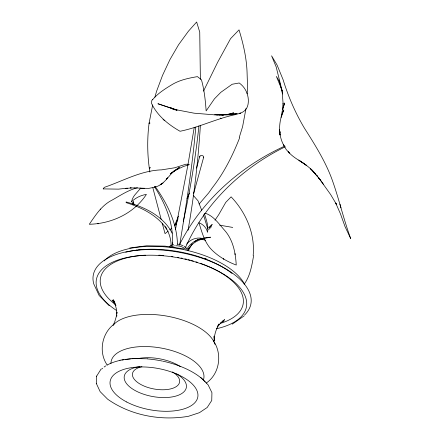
<?xml version="1.0" encoding="UTF-8"?>
<svg xmlns="http://www.w3.org/2000/svg" width="440" height="440" viewBox="0 0 440 440"><rect width="100%" height="100%" fill="white"/><g stroke="black" fill="none" stroke-linecap="round" stroke-linejoin="round"><path stroke-width="0.66" d="M200.382 79.293L199.738 32.142L196.647 22L188.392 31.257L178.563 44.748L169.901 59.664L162.531 75.378L156.574 91.278L154.897 97.152M116.793 316.239L116.82 314.875M200.778 377.449L208.131 384.885L211.937 392.7L211.745 400.466L207.213 407.473L199.441 412.676L188.436 416.295C160.749 421.042 130.746 415.481 107.641 399.185L100.15 391.65L96.294 383.405M96.531 376.299L101.074 369.061M96.288 383.625L96.536 376.074M116.908 313.286L116.952 312.032L116.21 316.822L114.84 321.459L113.113 325.325M214.06 338.025L214.121 336.132L214.407 340.885M175.302 225.39L178.118 218.631M193.336 193.76L193.639 192.632M199.661 156.915C199.678 154.71 203.698 155.144 203.693 157.119L193.727 193.248M200.393 125.224C198.187 160.435 194.134 195.547 188.034 230.302M214.049 340.62C214.258 334.752 216.172 329.048 219.071 323.972L217.586 326.288M247.132 93.819L247.566 87.923L247.077 72.628C246.598 58.063 243.293 43.764 239.025 29.871L230.56 38.671L217.657 62.266L203.489 91.163M172.211 245.46C174.24 224.422 165.605 203.935 154.402 186.588L155.067 186.335C167.085 203.313 177.007 223.053 177.452 244.25M195.789 127.138C192.363 166.458 186.142 205.469 179.768 244.398M283.052 103.153L282.464 109.879L284.631 103.015L282.475 109.736L281.094 117.453L283.795 109.868C278.449 121.517 277.712 135.63 284.592 146.773M198.946 125.912C195.481 158.031 190.284 189.97 183.282 221.507M194.227 127.474L187.721 166.089L175.478 229.444M245.977 108.532L242.589 126.715L239.239 137.484L239.674 137.704C232.777 155.26 224.24 172.496 212.52 187.484L208.72 192.869L199.089 204.072M172.348 244.75L172.755 242.787M196.521 168.113L199.782 156.288M152.669 104.984L149.089 123.195C147.026 139.403 147.296 155.909 149.87 172.04M103.163 188.925L104.275 187.369C123.211 180.901 141.147 170.489 161.656 169.857L174.691 167.783L185.746 164.257L188.117 164.208L189.387 164.61L183.447 166.485L173.371 171.292M174.422 225.803L178.503 216.167M185.345 247.803C204.859 203.451 241.841 168.031 285.087 146.861L284.807 146.069C240.185 166.458 201.267 200.959 179.256 245.157M187.033 198.66L189.536 193.045M188.149 250.85L192.28 243.821M188.227 250.074L189.134 248.122L188.573 249.112C192.781 241.093 202.725 238.414 210.573 237.221C201.586 237.666 191.306 240.708 186.923 249.293M203.555 157.394L203.693 157.119M175.335 224.873L176.632 223.669M215.017 220.176L218.735 214.638L225.748 202.384L231.105 196.845C245.922 212.355 255.266 233.778 253.16 255.459L253.622 255.624C251.889 265.359 250.212 275.946 244.156 284.268M217.239 327.047L221.106 322.586L224.664 319.677L222.387 321.2M244.294 315.761L232.859 323.769M140.685 188.155L135.08 194.623A14.872 13.222 -68.2 0 0 131.769 200.855L131.389 201.965C135.322 197.879 140.85 195.239 146.405 194.403C133.964 213.411 111.634 223.74 89.298 224.263C95.706 214.995 101.888 205.068 112.426 199.931C120.467 195.338 128.364 190.069 137.434 187.743M208.769 229.499L211.618 226.518M186.648 244.118C190.724 238.838 198.038 236.572 204.287 239.014M155.364 186.967C163.257 185.042 167.519 177.579 172.81 172.134L171.578 173.151L179.41 167.36L170.242 173.828M169.312 246.736L170.638 245.564L173.569 244.459M168.179 231.105L165.049 233.646L162.212 223.185M169.746 229.834L171.831 228.14M194.101 241.857L197.984 239.399L202.12 238.92M114.103 324.11C101.75 333.278 98.362 352.143 107.118 364.931M163.081 182.924L160.523 184.751M170.247 173.85L178.371 168.322M206.239 383.059C219.659 373.907 222.607 353.887 213.351 340.742M160.32 184.514L161.678 183.849L160.16 184.564M170.379 247.165L174.422 245.817M232.122 324.126L232.507 323.978M155.117 187.055L148.561 188.436L134.739 187.919M220.764 322.471L223.911 321.431M227.772 114.554L233.673 112.855L229.251 114.109L225.726 114.593M103.301 188.892L118.498 189.139L127.468 188.128M129.767 247.957L146.669 245.79L165.066 246.131L184.03 248.93M119.851 360.245L133.023 358.54L147.648 358.809M223.762 114.829L221.799 115.06L223.812 114.901M125.571 188.556L131.159 187.907L130.422 187.93L134.904 187.93M227.139 114.604L230.472 114.312M231.809 114.197L237.138 113.724L216.673 115.077M97.62 223.773L98.543 223.707M219.335 115.049C229.74 114.323 247.489 117.37 248.32 102.042C248.749 94.622 245.306 87.258 239.201 82.979L232.155 84.26L220.847 92.307L214.434 98.835L206.14 110.908C205.392 100.425 204.298 89.936 201.448 79.788L197.434 76.632C188.837 78.089 180.065 79.904 172.464 84.354C165.407 88.622 158.092 93.137 152.757 99.517L152.251 99.352L152.504 99.792L151.784 100.502L151.448 103.208C157.185 115.621 168.344 124.625 180.048 131.269C199.078 127.402 216.623 118.553 235.604 114.576L213.945 114.802L194.084 113.184L172.97 109.126L176.671 110.149M175.643 245.779C179.223 245.614 182.924 246.758 185.631 249.15M214.638 114.824L226.771 114.719M140.025 188.249L144.315 188.49M177.122 244.129L179.63 244.459L183.101 245.696M219.67 225.17L232.733 227.431M201.735 239.091L205.464 240.378M177.166 110.116L157.911 103.741L176.825 110.138L170.577 107.773L173.52 109.247M205.48 213.296C213.703 216.046 218.895 223.867 224.235 229.9C232.991 239.52 235.527 252.494 236.242 265.045C227.678 261.811 219.593 257.224 212.883 250.938C204.804 243.601 202.097 232.738 198.941 222.728C202.956 224.191 206.696 227.986 207.537 232.326C208.874 225.814 206.03 219.599 204.413 213.411M174.829 109.83L172.227 108.345L173.866 109.384M298.733 160.023L306.35 165.308C300.366 160.787 292.952 157.581 288.211 151.63L289.355 153.12L286.099 149.375L283.569 144.732M299.756 160.919C305.712 164.472 311.289 168.801 315.739 174.152M184.168 246.224L185.889 247.544L187.457 250.096M163.059 119.389L164.813 120.747M113.955 301.95L112.068 300.047L116.017 305.58M109.247 305.756L99.11 295.449L93.511 283.371M317.84 176.682L310.321 168.608L311.8 169.796L320.05 179.713L318.549 177.661M193.221 195.333L198.028 200.833L201.718 210.298M318.632 177.755L330.627 194.524L335.709 203.088L340.417 213.741L345.026 226.589L350.702 238.568C343.393 218.834 338.91 198.204 331.656 178.464L331.617 178.36C324.984 160.644 314.347 143.764 304.507 128.299C295.394 113.053 288.316 96.696 283.102 79.734L277.101 65.087L271.574 55.792L276.177 66.908L282.084 90.745L283.14 104.038M317.053 175.61L317.801 176.632M319.105 178.178L323.367 184.201M172.183 233.167C163.246 215.793 144.265 206.927 126.269 201.971L126 202.136L126.313 202.691C141.752 207.576 157.41 215.292 166.694 229.097L165.357 226.76C168.889 232.364 171.111 238.876 171.105 245.542M115.159 303.485L113.366 299.772L115.148 304.189L116.314 308.786L116.847 313.511M282.359 90.91L276.359 76.401L279.378 81.356L282.661 93.99M203.412 214.709L207.812 228.971M199.766 156.59L199.87 156.904M161.145 219.263L152.851 187.836M339.961 204.177L340.934 207.801M280.027 132.418L279.548 130.383L280.033 132.369M133.501 201.641L133.87 204.649L133.524 201.718M235.01 253.556L235.098 254.749M176.506 373.78A31.543 14.905 10.3 0 1 175.874 396.083A31.543 14.905 10.3 0 1 129.965 387.09A31.543 14.905 10.3 0 1 139.838 366.597M200.239 263.269A72.49 34.254 10.3 0 1 220.632 323.329M115.297 304.507A72.49 34.254 10.3 0 1 145.453 255.173M158.796 255.184A72.49 34.254 10.3 0 1 163.581 255.508M171.584 256.399A72.49 34.254 10.3 0 1 172.931 256.591M177.628 257.362A72.49 34.254 10.3 0 1 178.965 257.609M180.95 258A72.49 34.254 10.3 0 1 182.264 258.269M184.888 258.852A72.49 34.254 10.3 0 1 186.852 259.314M188.166 259.644A72.49 34.254 10.3 0 1 190.119 260.156M191.417 260.507A72.49 34.254 10.3 0 1 193.353 261.063M195.899 261.833A72.49 34.254 10.3 0 1 197.78 262.438M172.458 371.921A23.931 11.308 10.3 0 1 172.106 388.504A23.931 11.308 10.3 0 1 137.858 382.63A23.931 11.308 10.3 0 1 141.944 366.691M116.204 310.261A76.252 36.031 10.3 0 1 122.265 258.66A76.252 36.031 10.3 0 1 230.208 278.625A76.252 36.031 10.3 0 1 216.304 328.774M93.505 282.887A80.113 37.857 10.3 0 1 183.662 253.193A80.113 37.857 10.3 0 1 244.69 314.897M110.935 363.457A47.113 22.264 10.3 0 1 160.903 348.002A47.113 22.264 10.3 0 1 203.484 379.748M101.739 369.034A57.992 27.407 10.3 0 1 102.625 368.22M104.088 367.037A57.992 27.407 10.3 0 1 105.721 365.915M106.898 365.206A57.992 27.407 10.3 0 1 120.159 360.36M121.979 359.986A57.992 27.407 10.3 0 1 123.86 359.651M125.142 359.452A57.992 27.407 10.3 0 1 130.477 358.848M131.846 358.749A57.992 27.407 10.3 0 1 141.686 358.589M147.719 358.936A57.992 27.407 10.3 0 1 162.003 361.004M162.668 361.141A57.992 27.407 10.3 0 1 205.227 381.87M113.163 325.1A53.636 25.344 10.3 0 1 168.075 316.333A53.636 25.344 10.3 0 1 215.012 344.394M104.203 260.915A74.998 35.442 10.3 0 1 176.666 248.325A74.998 35.442 10.3 0 1 244.349 283.778M137.407 358.716A32.824 15.51 10.3 0 1 180.279 366.542M125.714 252.236A74.998 35.442 10.3 0 1 232.084 273.515M135.652 250.294A69.988 33.072 10.3 0 1 136.928 250.08M138.886 249.794A69.988 33.072 10.3 0 1 140.212 249.623M142.225 249.398A69.988 33.072 10.3 0 1 143.583 249.266M204.518 258.231A69.988 33.072 10.3 0 1 206.443 258.995M150.139 167.629L149.298 168.746L150.139 167.629M208.972 227.656L212.124 224.582L208.972 227.656M167.656 177.914L166.265 179.316L167.656 177.92M100.59 209.171L100.205 209.275L100.59 209.181M149.881 123.085L149.089 123.195L149.881 123.085M240.537 113.168L239.882 113.196L240.537 113.168M220.627 118.118L220.93 118.498L220.627 118.118M336.353 204.386L335.836 203.121L336.353 204.386M223.768 259.127L223.63 258.726L223.768 259.127M132.611 202.741L132.869 204.38L132.611 202.741M279.994 134.932L279.543 129.932L279.994 134.932M126.671 401.984A44.523 21.038 10.3 0 0 197.483 398.327A44.523 21.038 10.3 0 0 137.808 367.037A44.523 21.038 10.3 0 0 126.671 401.984"/></g></svg>
